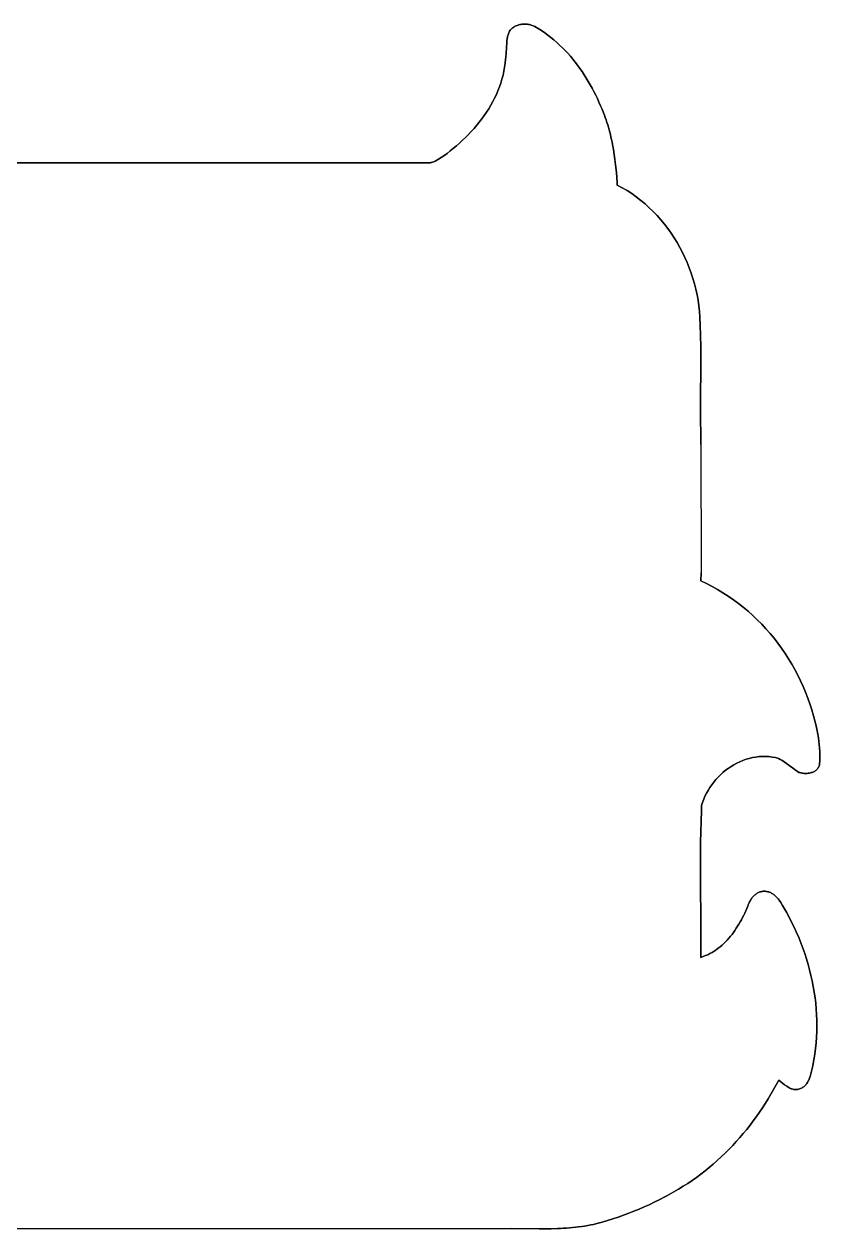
# Model space of a CAD drawing. Header units: millimetres. Extents: x -46 to 120, y -105 to 21.
# Drawn here: x 37.1 to 120.4, y -105 to 21.1 of the extents above; entities that cross this region are included whole.
import ezdxf

# ---------------------------------------------------------------- set-up
doc = ezdxf.new("R2010")
doc.units = ezdxf.units.MM

msp = doc.modelspace()

# ---------------------------------------------------------------- linework, layer by layer
for p, q in [((87.82, 20.21), (87.79, 20.11)), ((87.79, 20.11), (87.82, 20.21)), ((87.86, 20.3), (87.82, 20.21)), ((87.82, 20.21), (87.86, 20.3)), ((87.91, 20.39), (87.86, 20.3)), ((87.86, 20.3), (87.91, 20.39)), ((87.97, 20.48), (87.91, 20.39)), ((87.91, 20.39), (87.97, 20.48)), ((88.04, 20.55), (87.97, 20.48)), ((87.97, 20.48), (88.04, 20.55)), ((88.11, 20.63), (88.04, 20.55)), ((88.04, 20.55), (88.11, 20.63)), ((88.18, 20.69), (88.11, 20.63)), ((88.11, 20.63), (88.18, 20.69)), ((88.26, 20.75), (88.18, 20.69)), ((88.18, 20.69), (88.26, 20.75)), ((88.34, 20.81), (88.26, 20.75)), ((88.26, 20.75), (88.34, 20.81)), ((88.42, 20.86), (88.34, 20.81)), ((88.34, 20.81), (88.42, 20.86)), ((88.51, 20.91), (88.42, 20.86)), ((88.42, 20.86), (88.51, 20.91)), ((88.6, 20.95), (88.51, 20.91)), ((88.51, 20.91), (88.6, 20.95)), ((88.69, 20.99), (88.6, 20.95)), ((88.6, 20.95), (88.69, 20.99)), ((88.79, 21.02), (88.69, 20.99)), ((88.69, 20.99), (88.79, 21.02)), ((88.88, 21.05), (88.79, 21.02)), ((88.79, 21.02), (88.88, 21.05)), ((88.98, 21.08), (88.88, 21.05)), ((88.88, 21.05), (88.98, 21.08)), ((89.08, 21.1), (88.98, 21.08)), ((88.98, 21.08), (89.08, 21.1)), ((89.18, 21.11), (89.08, 21.1)), ((89.08, 21.1), (89.18, 21.11)), ((89.28, 21.12), (89.18, 21.11)), ((89.18, 21.11), (89.28, 21.12)), ((89.38, 21.13), (89.28, 21.12)), ((89.28, 21.12), (89.38, 21.13)), ((89.48, 21.13), (89.38, 21.13)), ((89.38, 21.13), (89.48, 21.13)), ((89.59, 21.13), (89.48, 21.13)), ((89.48, 21.13), (89.59, 21.13)), ((89.69, 21.12), (89.59, 21.13)), ((89.59, 21.13), (89.69, 21.12)), ((89.79, 21.11), (89.69, 21.12)), ((89.69, 21.12), (89.79, 21.11)), ((89.89, 21.09), (89.79, 21.11)), ((89.79, 21.11), (89.89, 21.09)), ((89.99, 21.07), (89.89, 21.09)), ((89.89, 21.09), (89.99, 21.07)), ((90.09, 21.05), (89.99, 21.07)), ((89.99, 21.07), (90.09, 21.05)), ((90.18, 21.02), (90.09, 21.05)), ((90.09, 21.05), (90.18, 21.02)), ((90.28, 20.99), (90.18, 21.02)), ((90.18, 21.02), (90.28, 20.99)), ((90.37, 20.96), (90.28, 20.99)), ((90.28, 20.99), (90.37, 20.96)), ((90.47, 20.92), (90.37, 20.96)), ((90.37, 20.96), (90.47, 20.92)), ((90.55, 20.87), (90.47, 20.92)), ((90.47, 20.92), (90.55, 20.87)), ((90.91, 20.66), (90.55, 20.87)), ((90.55, 20.87), (90.91, 20.66)), ((91.25, 20.45), (90.91, 20.66)), ((90.91, 20.66), (91.25, 20.45)), ((91.59, 20.22), (91.25, 20.45)), ((91.25, 20.45), (91.59, 20.22)), ((91.91, 19.98), (91.59, 20.22)), ((91.59, 20.22), (91.91, 19.98)), ((87.61, 19.21), (87.56, 18.08)), ((87.56, 18.08), (87.61, 19.21)), ((87.63, 19.42), (87.61, 19.21)), ((87.61, 19.21), (87.63, 19.42)), ((87.66, 19.62), (87.63, 19.42)), ((87.63, 19.42), (87.66, 19.62)), ((87.68, 19.72), (87.66, 19.62)), ((87.66, 19.62), (87.68, 19.72)), ((87.7, 19.82), (87.68, 19.72)), ((87.68, 19.72), (87.7, 19.82)), ((87.73, 19.92), (87.7, 19.82)), ((87.7, 19.82), (87.73, 19.92)), ((87.75, 20.01), (87.73, 19.92)), ((87.73, 19.92), (87.75, 20.01)), ((87.79, 20.11), (87.75, 20.01)), ((87.75, 20.01), (87.79, 20.11)), ((92.24, 19.73), (91.91, 19.98)), ((91.91, 19.98), (92.24, 19.73)), ((92.55, 19.47), (92.24, 19.73)), ((92.24, 19.73), (92.55, 19.47)), ((92.85, 19.21), (92.55, 19.47)), ((92.55, 19.47), (92.85, 19.21)), ((93.15, 18.94), (92.85, 19.21)), ((92.85, 19.21), (93.15, 18.94)), ((93.44, 18.65), (93.15, 18.94)), ((93.15, 18.94), (93.44, 18.65)), ((87.52, 17.67), (87.49, 17.47)), ((87.49, 17.47), (87.52, 17.67)), ((87.56, 18.08), (87.52, 17.67)), ((87.52, 17.67), (87.56, 18.08)), ((93.72, 18.37), (93.44, 18.65)), ((93.44, 18.65), (93.72, 18.37)), ((94, 18.07), (93.72, 18.37)), ((93.72, 18.37), (94, 18.07)), ((94.27, 17.77), (94, 18.07)), ((94, 18.07), (94.27, 17.77)), ((94.53, 17.46), (94.27, 17.77)), ((94.27, 17.77), (94.53, 17.46)), ((87.39, 16.61), (87.32, 16.19)), ((87.32, 16.19), (87.39, 16.61)), ((87.45, 17.04), (87.39, 16.61)), ((87.39, 16.61), (87.45, 17.04)), ((87.49, 17.47), (87.45, 17.04)), ((87.45, 17.04), (87.49, 17.47)), ((94.78, 17.14), (94.53, 17.46)), ((94.53, 17.46), (94.78, 17.14)), ((95.03, 16.82), (94.78, 17.14)), ((94.78, 17.14), (95.03, 16.82)), ((95.27, 16.49), (95.03, 16.82)), ((95.03, 16.82), (95.27, 16.49)), ((95.5, 16.15), (95.27, 16.49)), ((95.27, 16.49), (95.5, 16.15)), ((87.11, 15.36), (86.99, 14.96)), ((86.99, 14.96), (87.11, 15.36)), ((87.22, 15.77), (87.11, 15.36)), ((87.11, 15.36), (87.22, 15.77)), ((87.32, 16.19), (87.22, 15.77)), ((87.22, 15.77), (87.32, 16.19)), ((95.72, 15.82), (95.5, 16.15)), ((95.5, 16.15), (95.72, 15.82)), ((95.94, 15.47), (95.72, 15.82)), ((95.72, 15.82), (95.94, 15.47)), ((96.15, 15.12), (95.94, 15.47)), ((95.94, 15.47), (96.15, 15.12)), ((86.69, 14.16), (86.53, 13.77)), ((86.53, 13.77), (86.69, 14.16)), ((86.85, 14.55), (86.69, 14.16)), ((86.69, 14.16), (86.85, 14.55)), ((86.99, 14.96), (86.85, 14.55)), ((86.85, 14.55), (86.99, 14.96)), ((96.36, 14.77), (96.15, 15.12)), ((96.15, 15.12), (96.36, 14.77)), ((96.55, 14.42), (96.36, 14.77)), ((96.36, 14.77), (96.55, 14.42)), ((96.74, 14.06), (96.55, 14.42)), ((96.55, 14.42), (96.74, 14.06)), ((96.93, 13.69), (96.74, 14.06)), ((96.74, 14.06), (96.93, 13.69)), ((85.94, 12.63), (85.72, 12.27)), ((85.72, 12.27), (85.94, 12.63)), ((86.15, 13.01), (85.94, 12.63)), ((85.94, 12.63), (86.15, 13.01)), ((86.34, 13.38), (86.15, 13.01)), ((86.15, 13.01), (86.34, 13.38)), ((86.53, 13.77), (86.34, 13.38)), ((86.34, 13.38), (86.53, 13.77)), ((97.1, 13.33), (96.93, 13.69)), ((96.93, 13.69), (97.1, 13.33)), ((97.27, 12.96), (97.1, 13.33)), ((97.1, 13.33), (97.27, 12.96)), ((97.43, 12.59), (97.27, 12.96)), ((97.27, 12.96), (97.43, 12.59)), ((85.25, 11.56), (85, 11.21)), ((85, 11.21), (85.25, 11.56)), ((85.49, 11.91), (85.25, 11.56)), ((85.25, 11.56), (85.49, 11.91)), ((85.72, 12.27), (85.49, 11.91)), ((85.49, 11.91), (85.72, 12.27)), ((97.59, 12.22), (97.43, 12.59)), ((97.43, 12.59), (97.59, 12.22)), ((97.74, 11.84), (97.59, 12.22)), ((97.59, 12.22), (97.74, 11.84)), ((97.84, 11.59), (97.74, 11.84)), ((97.74, 11.84), (97.84, 11.59)), ((97.93, 11.34), (97.84, 11.59)), ((97.84, 11.59), (97.93, 11.34)), ((84.19, 10.21), (83.9, 9.89)), ((83.9, 9.89), (84.19, 10.21)), ((84.47, 10.54), (84.19, 10.21)), ((84.19, 10.21), (84.47, 10.54)), ((84.74, 10.87), (84.47, 10.54)), ((84.47, 10.54), (84.74, 10.87)), ((85, 11.21), (84.74, 10.87)), ((84.74, 10.87), (85, 11.21)), ((98.01, 11.09), (97.93, 11.34)), ((97.93, 11.34), (98.01, 11.09)), ((98.1, 10.84), (98.01, 11.09)), ((98.01, 11.09), (98.1, 10.84)), ((98.18, 10.58), (98.1, 10.84)), ((98.1, 10.84), (98.18, 10.58)), ((98.25, 10.33), (98.18, 10.58)), ((98.18, 10.58), (98.25, 10.33)), ((98.33, 10.07), (98.25, 10.33)), ((98.25, 10.33), (98.33, 10.07)), ((82.99, 8.97), (82.67, 8.68)), ((82.67, 8.68), (82.99, 8.97)), ((83.3, 9.27), (82.99, 8.97)), ((82.99, 8.97), (83.3, 9.27)), ((83.6, 9.58), (83.3, 9.27)), ((83.3, 9.27), (83.6, 9.58)), ((83.9, 9.89), (83.6, 9.58)), ((83.6, 9.58), (83.9, 9.89)), ((98.4, 9.81), (98.33, 10.07)), ((98.33, 10.07), (98.4, 9.81)), ((98.46, 9.56), (98.4, 9.81)), ((98.4, 9.81), (98.46, 9.56)), ((98.52, 9.3), (98.46, 9.56)), ((98.46, 9.56), (98.52, 9.3)), ((98.58, 9.04), (98.52, 9.3)), ((98.52, 9.3), (98.58, 9.04)), ((98.64, 8.78), (98.58, 9.04)), ((98.58, 9.04), (98.64, 8.78)), ((81.36, 7.6), (81.02, 7.35)), ((81.02, 7.35), (81.36, 7.6)), ((81.69, 7.86), (81.36, 7.6)), ((81.36, 7.6), (81.69, 7.86)), ((82.02, 8.13), (81.69, 7.86)), ((81.69, 7.86), (82.02, 8.13)), ((82.35, 8.4), (82.02, 8.13)), ((82.02, 8.13), (82.35, 8.4)), ((82.67, 8.68), (82.35, 8.4)), ((82.35, 8.4), (82.67, 8.68)), ((98.69, 8.52), (98.64, 8.78)), ((98.64, 8.78), (98.69, 8.52)), ((98.78, 7.99), (98.69, 8.52)), ((98.69, 8.52), (98.78, 7.99)), ((98.87, 7.47), (98.78, 7.99)), ((98.78, 7.99), (98.87, 7.47)), ((79.5, 6.62), (23.73, 6.6)), ((23.73, 6.6), (79.5, 6.62)), ((79.56, 6.62), (79.5, 6.62)), ((79.5, 6.62), (79.56, 6.62)), ((79.62, 6.62), (79.56, 6.62)), ((79.56, 6.62), (79.62, 6.62)), ((79.68, 6.63), (79.62, 6.62)), ((79.62, 6.62), (79.68, 6.63)), ((79.74, 6.64), (79.68, 6.63)), ((79.68, 6.63), (79.74, 6.64)), ((79.85, 6.66), (79.74, 6.64)), ((79.74, 6.64), (79.85, 6.66)), ((79.96, 6.7), (79.85, 6.66)), ((79.85, 6.66), (79.96, 6.7)), ((80.12, 6.77), (79.96, 6.7)), ((79.96, 6.7), (80.12, 6.77)), ((80.48, 6.98), (80.12, 6.77)), ((80.12, 6.77), (80.48, 6.98)), ((81.02, 7.35), (80.48, 6.98)), ((80.48, 6.98), (81.02, 7.35)), ((98.94, 6.94), (98.87, 7.47)), ((98.87, 7.47), (98.94, 6.94)), ((99.01, 6.41), (98.94, 6.94)), ((98.94, 6.94), (99.01, 6.41)), ((99.09, 5.61), (99.01, 6.41)), ((99.01, 6.41), (99.09, 5.61)), ((99.17, 4.55), (99.09, 5.61)), ((99.09, 5.61), (99.17, 4.55)), ((99.19, 4.28), (99.17, 4.55)), ((99.17, 4.55), (99.19, 4.28)), ((99.71, 4), (99.19, 4.28)), ((99.19, 4.28), (99.71, 4)), ((100.21, 3.7), (99.71, 4)), ((99.71, 4), (100.21, 3.7)), ((100.71, 3.38), (100.21, 3.7)), ((100.21, 3.7), (100.71, 3.38)), ((101.18, 3.04), (100.71, 3.38)), ((100.71, 3.38), (101.18, 3.04)), ((101.65, 2.68), (101.18, 3.04)), ((101.18, 3.04), (101.65, 2.68)), ((102.1, 2.3), (101.65, 2.68)), ((101.65, 2.68), (102.1, 2.3)), ((102.53, 1.91), (102.1, 2.3)), ((102.1, 2.3), (102.53, 1.91)), ((102.95, 1.5), (102.53, 1.91)), ((102.53, 1.91), (102.95, 1.5)), ((103.36, 1.08), (102.95, 1.5)), ((102.95, 1.5), (103.36, 1.08)), ((103.75, 0.64), (103.36, 1.08)), ((103.36, 1.08), (103.75, 0.64)), ((104.12, 0.19), (103.75, 0.64)), ((103.75, 0.64), (104.12, 0.19)), ((104.48, -0.27), (104.12, 0.19)), ((104.12, 0.19), (104.48, -0.27)), ((104.82, -0.75), (104.48, -0.27)), ((104.48, -0.27), (104.82, -0.75)), ((105.14, -1.24), (104.82, -0.75)), ((104.82, -0.75), (105.14, -1.24)), ((105.45, -1.74), (105.14, -1.24)), ((105.14, -1.24), (105.45, -1.74)), ((105.74, -2.25), (105.45, -1.74)), ((105.45, -1.74), (105.74, -2.25)), ((106.02, -2.77), (105.74, -2.25)), ((105.74, -2.25), (106.02, -2.77)), ((106.27, -3.3), (106.02, -2.77)), ((106.02, -2.77), (106.27, -3.3)), ((106.51, -3.84), (106.27, -3.3)), ((106.27, -3.3), (106.51, -3.84)), ((106.73, -4.38), (106.51, -3.84)), ((106.51, -3.84), (106.73, -4.38)), ((106.93, -4.93), (106.73, -4.38)), ((106.73, -4.38), (106.93, -4.93)), ((107.11, -5.49), (106.93, -4.93)), ((106.93, -4.93), (107.11, -5.49)), ((107.28, -6.06), (107.11, -5.49)), ((107.11, -5.49), (107.28, -6.06)), ((107.42, -6.63), (107.28, -6.06)), ((107.28, -6.06), (107.42, -6.63)), ((107.55, -7.2), (107.42, -6.63)), ((107.42, -6.63), (107.55, -7.2)), ((107.65, -7.78), (107.55, -7.2)), ((107.55, -7.2), (107.65, -7.78)), ((107.74, -8.36), (107.65, -7.78)), ((107.65, -7.78), (107.74, -8.36)), ((107.8, -8.94), (107.74, -8.36)), ((107.74, -8.36), (107.8, -8.94)), ((107.84, -9.53), (107.8, -8.94)), ((107.8, -8.94), (107.84, -9.53)), ((107.88, -10.45), (107.84, -9.53)), ((107.84, -9.53), (107.88, -10.45)), ((107.9, -11.37), (107.88, -10.45)), ((107.88, -10.45), (107.9, -11.37)), ((107.92, -12.75), (107.9, -11.37)), ((107.9, -11.37), (107.92, -12.75)), ((107.91, -20.11), (107.92, -12.75)), ((107.92, -12.75), (107.91, -20.11)), ((107.92, -21.95), (107.91, -20.11)), ((107.91, -20.11), (107.92, -21.95)), ((107.94, -22.87), (107.92, -21.95)), ((107.92, -21.95), (107.94, -22.87)), ((107.94, -22.87), (107.98, -36.32)), ((107.92, -37.16), (107.98, -36.32)), ((107.98, -36.32), (107.92, -37.16)), ((108.52, -37.44), (107.92, -37.16)), ((107.92, -37.16), (108.52, -37.44)), ((109.11, -37.74), (108.52, -37.44)), ((108.52, -37.44), (109.11, -37.74)), ((109.68, -38.06), (109.11, -37.74)), ((109.11, -37.74), (109.68, -38.06)), ((110.25, -38.4), (109.68, -38.06)), ((109.68, -38.06), (110.25, -38.4)), ((110.8, -38.75), (110.25, -38.4)), ((110.25, -38.4), (110.8, -38.75)), ((111.34, -39.12), (110.8, -38.75)), ((110.8, -38.75), (111.34, -39.12)), ((111.87, -39.51), (111.34, -39.12)), ((111.34, -39.12), (111.87, -39.51)), ((112.38, -39.91), (111.87, -39.51)), ((111.87, -39.51), (112.38, -39.91)), ((112.88, -40.34), (112.38, -39.91)), ((112.38, -39.91), (112.88, -40.34)), ((113.37, -40.77), (112.88, -40.34)), ((112.88, -40.34), (113.37, -40.77)), ((113.84, -41.22), (113.37, -40.77)), ((113.37, -40.77), (113.84, -41.22)), ((114.31, -41.69), (113.84, -41.22)), ((113.84, -41.22), (114.31, -41.69)), ((114.75, -42.17), (114.31, -41.69)), ((114.31, -41.69), (114.75, -42.17)), ((115.18, -42.66), (114.75, -42.17)), ((114.75, -42.17), (115.18, -42.66)), ((115.6, -43.16), (115.18, -42.66)), ((115.18, -42.66), (115.6, -43.16)), ((116, -43.68), (115.6, -43.16)), ((115.6, -43.16), (116, -43.68)), ((116.39, -44.21), (116, -43.68)), ((116, -43.68), (116.39, -44.21)), ((116.76, -44.75), (116.39, -44.21)), ((116.39, -44.21), (116.76, -44.75)), ((117.12, -45.3), (116.76, -44.75)), ((116.76, -44.75), (117.12, -45.3)), ((117.46, -45.86), (117.12, -45.3)), ((117.12, -45.3), (117.46, -45.86)), ((117.78, -46.43), (117.46, -45.86)), ((117.46, -45.86), (117.78, -46.43)), ((118.09, -47.02), (117.78, -46.43)), ((117.78, -46.43), (118.09, -47.02)), ((118.38, -47.6), (118.09, -47.02)), ((118.09, -47.02), (118.38, -47.6)), ((118.65, -48.2), (118.38, -47.6)), ((118.38, -47.6), (118.65, -48.2)), ((118.9, -48.81), (118.65, -48.2)), ((118.65, -48.2), (118.9, -48.81)), ((119.14, -49.42), (118.9, -48.81)), ((118.9, -48.81), (119.14, -49.42)), ((119.36, -50.04), (119.14, -49.42)), ((119.14, -49.42), (119.36, -50.04)), ((119.56, -50.66), (119.36, -50.04)), ((119.36, -50.04), (119.56, -50.66)), ((119.74, -51.29), (119.56, -50.66)), ((119.56, -50.66), (119.74, -51.29)), ((120, -52.34), (119.74, -51.29)), ((119.74, -51.29), (120, -52.34)), ((120.15, -53.04), (120, -52.34)), ((120, -52.34), (120.15, -53.04)), ((120.24, -53.57), (120.15, -53.04)), ((120.15, -53.04), (120.24, -53.57)), ((120.29, -53.93), (120.24, -53.57)), ((120.24, -53.57), (120.29, -53.93)), ((120.34, -54.28), (120.29, -53.93)), ((120.29, -53.93), (120.34, -54.28)), ((120.37, -54.64), (120.34, -54.28)), ((120.34, -54.28), (120.37, -54.64)), ((120.39, -55), (120.37, -54.64)), ((120.37, -54.64), (120.39, -55)), ((120.4, -55.18), (120.39, -55)), ((120.39, -55), (120.4, -55.18)), ((120.4, -55.36), (120.4, -55.18)), ((120.4, -55.18), (120.4, -55.36)), ((120.4, -55.54), (120.4, -55.36)), ((120.4, -55.36), (120.4, -55.54)), ((110.81, -56.78), (111.1, -56.58)), ((111.1, -56.58), (110.81, -56.78)), ((111.1, -56.58), (111.4, -56.4)), ((111.4, -56.4), (111.1, -56.58)), ((111.4, -56.4), (111.7, -56.23)), ((111.7, -56.23), (111.4, -56.4)), ((111.7, -56.23), (112.02, -56.08)), ((112.02, -56.08), (111.7, -56.23)), ((112.02, -56.08), (112.34, -55.95)), ((112.34, -55.95), (112.02, -56.08)), ((112.34, -55.95), (112.67, -55.83)), ((112.67, -55.83), (112.34, -55.95)), ((112.67, -55.83), (113, -55.73)), ((113, -55.73), (112.67, -55.83)), ((113, -55.73), (113.34, -55.65)), ((113.34, -55.65), (113, -55.73)), ((113.34, -55.65), (113.68, -55.59)), ((113.68, -55.59), (113.34, -55.65)), ((113.68, -55.59), (114.03, -55.55)), ((114.03, -55.55), (113.68, -55.59)), ((114.03, -55.55), (114.37, -55.53)), ((114.37, -55.53), (114.03, -55.55)), ((114.37, -55.53), (114.72, -55.53)), ((114.72, -55.53), (114.37, -55.53)), ((114.72, -55.53), (115.07, -55.55)), ((115.07, -55.55), (114.72, -55.53)), ((115.07, -55.55), (115.42, -55.59)), ((115.42, -55.59), (115.07, -55.55)), ((115.42, -55.59), (115.77, -55.65)), ((115.77, -55.65), (115.42, -55.59)), ((115.77, -55.65), (115.87, -55.68)), ((115.87, -55.68), (115.77, -55.65)), ((115.87, -55.68), (115.96, -55.72)), ((115.96, -55.72), (115.87, -55.68)), ((115.96, -55.72), (116.06, -55.76)), ((116.06, -55.76), (115.96, -55.72)), ((116.06, -55.76), (116.24, -55.84)), ((116.24, -55.84), (116.06, -55.76)), ((116.24, -55.84), (116.41, -55.93)), ((116.41, -55.93), (116.24, -55.84)), ((116.41, -55.93), (116.67, -56.08)), ((116.67, -56.08), (116.41, -55.93)), ((116.67, -56.08), (117.16, -56.43)), ((117.16, -56.43), (116.67, -56.08)), ((117.16, -56.43), (118.21, -57.2)), ((118.21, -57.2), (117.16, -56.43)), ((120.2, -56.76), (120.25, -56.68)), ((120.25, -56.68), (120.2, -56.76)), ((120.25, -56.68), (120.29, -56.6)), ((120.29, -56.6), (120.25, -56.68)), ((120.29, -56.6), (120.33, -56.52)), ((120.33, -56.52), (120.29, -56.6)), ((120.33, -56.52), (120.36, -56.43)), ((120.36, -56.43), (120.33, -56.52)), ((120.36, -56.43), (120.37, -56.25)), ((120.37, -56.25), (120.36, -56.43)), ((120.37, -56.25), (120.39, -56.07)), ((120.39, -56.07), (120.37, -56.25)), ((120.39, -56.07), (120.4, -55.9)), ((120.4, -55.9), (120.39, -56.07)), ((120.4, -55.72), (120.4, -55.54)), ((120.4, -55.54), (120.4, -55.72)), ((120.4, -55.9), (120.4, -55.72)), ((120.4, -55.72), (120.4, -55.9)), ((109.28, -58.22), (109.5, -57.95)), ((109.5, -57.95), (109.28, -58.22)), ((109.5, -57.95), (109.74, -57.69)), ((109.74, -57.69), (109.5, -57.95)), ((109.74, -57.69), (109.99, -57.44)), ((109.99, -57.44), (109.74, -57.69)), ((109.99, -57.44), (110.25, -57.21)), ((110.25, -57.21), (109.99, -57.44)), ((110.25, -57.21), (110.52, -56.98)), ((110.52, -56.98), (110.25, -57.21)), ((110.52, -56.98), (110.81, -56.78)), ((110.81, -56.78), (110.52, -56.98)), ((118.21, -57.2), (118.29, -57.22)), ((118.29, -57.22), (118.21, -57.2)), ((118.29, -57.22), (118.37, -57.24)), ((118.37, -57.24), (118.29, -57.22)), ((118.37, -57.24), (118.45, -57.26)), ((118.45, -57.26), (118.37, -57.24)), ((118.45, -57.26), (118.54, -57.28)), ((118.54, -57.28), (118.45, -57.26)), ((118.54, -57.28), (118.62, -57.29)), ((118.62, -57.29), (118.54, -57.28)), ((118.62, -57.29), (118.71, -57.3)), ((118.71, -57.3), (118.62, -57.29)), ((118.71, -57.3), (118.8, -57.3)), ((118.8, -57.3), (118.71, -57.3)), ((118.8, -57.3), (118.89, -57.31)), ((118.89, -57.31), (118.8, -57.3)), ((118.89, -57.31), (118.98, -57.3)), ((118.98, -57.3), (118.89, -57.31)), ((118.98, -57.3), (119.07, -57.3)), ((119.07, -57.3), (118.98, -57.3)), ((119.07, -57.3), (119.16, -57.29)), ((119.16, -57.29), (119.07, -57.3)), ((119.16, -57.29), (119.25, -57.28)), ((119.25, -57.28), (119.16, -57.29)), ((119.25, -57.28), (119.33, -57.27)), ((119.33, -57.27), (119.25, -57.28)), ((119.33, -57.27), (119.42, -57.25)), ((119.42, -57.25), (119.33, -57.27)), ((119.42, -57.25), (119.5, -57.22)), ((119.5, -57.22), (119.42, -57.25)), ((119.5, -57.22), (119.59, -57.2)), ((119.59, -57.2), (119.5, -57.22)), ((119.59, -57.2), (119.67, -57.17)), ((119.67, -57.17), (119.59, -57.2)), ((119.67, -57.17), (119.75, -57.13)), ((119.75, -57.13), (119.67, -57.17)), ((119.75, -57.13), (119.82, -57.09)), ((119.82, -57.09), (119.75, -57.13)), ((119.82, -57.09), (119.89, -57.05)), ((119.89, -57.05), (119.82, -57.09)), ((119.89, -57.05), (119.96, -57)), ((119.96, -57), (119.89, -57.05)), ((119.96, -57), (120.03, -56.94)), ((120.03, -56.94), (119.96, -57)), ((120.03, -56.94), (120.09, -56.89)), ((120.09, -56.89), (120.03, -56.94)), ((120.09, -56.89), (120.15, -56.82)), ((120.15, -56.82), (120.09, -56.89)), ((120.15, -56.82), (120.2, -56.76)), ((120.2, -56.76), (120.15, -56.82)), ((108.52, -59.39), (108.69, -59.08)), ((108.69, -59.08), (108.52, -59.39)), ((108.69, -59.08), (108.87, -58.78)), ((108.87, -58.78), (108.69, -59.08)), ((108.87, -58.78), (109.07, -58.5)), ((109.07, -58.5), (108.87, -58.78)), ((109.07, -58.5), (109.28, -58.22)), ((109.28, -58.22), (109.07, -58.5)), ((108.02, -60.68), (108.12, -60.35)), ((108.12, -60.35), (108.02, -60.68)), ((108.12, -60.35), (108.24, -60.02)), ((108.24, -60.02), (108.12, -60.35)), ((108.24, -60.02), (108.37, -59.7)), ((108.37, -59.7), (108.24, -60.02)), ((108.37, -59.7), (108.52, -59.39)), ((108.52, -59.39), (108.37, -59.7)), ((107.96, -62.32), (108, -61.23)), ((108, -61.23), (107.96, -62.32)), ((108, -61.23), (108.02, -60.68)), ((108.02, -60.68), (108, -61.23)), ((107.93, -63.42), (107.96, -62.32)), ((107.96, -62.32), (107.93, -63.42)), ((107.91, -64.51), (107.93, -63.42)), ((107.93, -63.42), (107.91, -64.51)), ((107.9, -66.7), (107.91, -64.51)), ((107.91, -64.51), (107.9, -66.7)), ((107.93, -74.92), (107.9, -66.7)), ((107.9, -66.7), (107.93, -74.92)), ((113.13, -70.6), (113.04, -70.75)), ((113.04, -70.75), (113.13, -70.6)), ((113.22, -70.45), (113.13, -70.6)), ((113.13, -70.6), (113.22, -70.45)), ((113.27, -70.38), (113.22, -70.45)), ((113.22, -70.45), (113.27, -70.38)), ((113.32, -70.31), (113.27, -70.38)), ((113.27, -70.38), (113.32, -70.31)), ((113.37, -70.24), (113.32, -70.31)), ((113.32, -70.31), (113.37, -70.24)), ((113.43, -70.18), (113.37, -70.24)), ((113.37, -70.24), (113.43, -70.18)), ((113.49, -70.12), (113.43, -70.18)), ((113.43, -70.18), (113.49, -70.12)), ((113.55, -70.06), (113.49, -70.12)), ((113.49, -70.12), (113.55, -70.06)), ((113.62, -70), (113.55, -70.06)), ((113.55, -70.06), (113.62, -70)), ((113.68, -69.95), (113.62, -70)), ((113.62, -70), (113.68, -69.95)), ((113.75, -69.9), (113.68, -69.95)), ((113.68, -69.95), (113.75, -69.9)), ((113.82, -69.85), (113.75, -69.9)), ((113.75, -69.9), (113.82, -69.85)), ((113.89, -69.81), (113.82, -69.85)), ((113.82, -69.85), (113.89, -69.81)), ((113.97, -69.78), (113.89, -69.81)), ((113.89, -69.81), (113.97, -69.78)), ((114.04, -69.74), (113.97, -69.78)), ((113.97, -69.78), (114.04, -69.74)), ((114.12, -69.71), (114.04, -69.74)), ((114.04, -69.74), (114.12, -69.71)), ((114.21, -69.69), (114.12, -69.71)), ((114.12, -69.71), (114.21, -69.69)), ((114.29, -69.67), (114.21, -69.69)), ((114.21, -69.69), (114.29, -69.67)), ((114.38, -69.66), (114.29, -69.67)), ((114.29, -69.67), (114.38, -69.66)), ((114.47, -69.65), (114.38, -69.66)), ((114.38, -69.66), (114.47, -69.65)), ((114.56, -69.65), (114.47, -69.65)), ((114.47, -69.65), (114.56, -69.65)), ((114.66, -69.65), (114.56, -69.65)), ((114.56, -69.65), (114.66, -69.65)), ((114.76, -69.66), (114.66, -69.65)), ((114.66, -69.65), (114.76, -69.66)), ((114.86, -69.67), (114.76, -69.66)), ((114.76, -69.66), (114.86, -69.67)), ((114.95, -69.69), (114.86, -69.67)), ((114.86, -69.67), (114.95, -69.69)), ((115.04, -69.71), (114.95, -69.69)), ((114.95, -69.69), (115.04, -69.71)), ((115.13, -69.74), (115.04, -69.71)), ((115.04, -69.71), (115.13, -69.74)), ((115.22, -69.78), (115.13, -69.74)), ((115.13, -69.74), (115.22, -69.78)), ((115.3, -69.82), (115.22, -69.78)), ((115.22, -69.78), (115.3, -69.82)), ((115.38, -69.87), (115.3, -69.82)), ((115.3, -69.82), (115.38, -69.87)), ((115.46, -69.91), (115.38, -69.87)), ((115.38, -69.87), (115.46, -69.91)), ((115.54, -69.97), (115.46, -69.91)), ((115.46, -69.91), (115.54, -69.97)), ((115.61, -70.03), (115.54, -69.97)), ((115.54, -69.97), (115.61, -70.03)), ((115.68, -70.09), (115.61, -70.03)), ((115.61, -70.03), (115.68, -70.09)), ((115.75, -70.15), (115.68, -70.09)), ((115.68, -70.09), (115.75, -70.15)), ((115.82, -70.22), (115.75, -70.15)), ((115.75, -70.15), (115.82, -70.22)), ((115.89, -70.29), (115.82, -70.22)), ((115.82, -70.22), (115.89, -70.29)), ((116.02, -70.43), (115.89, -70.29)), ((115.89, -70.29), (116.02, -70.43)), ((116.14, -70.59), (116.02, -70.43)), ((116.02, -70.43), (116.14, -70.59)), ((116.3, -70.82), (116.14, -70.59)), ((116.14, -70.59), (116.3, -70.82)), ((112.64, -71.7), (112.53, -71.93)), ((112.53, -71.93), (112.64, -71.7)), ((112.75, -71.46), (112.64, -71.7)), ((112.64, -71.7), (112.75, -71.46)), ((112.85, -71.22), (112.75, -71.46)), ((112.75, -71.46), (112.85, -71.22)), ((112.9, -71.07), (112.85, -71.22)), ((112.85, -71.22), (112.9, -71.07)), ((112.97, -70.91), (112.9, -71.07)), ((112.9, -71.07), (112.97, -70.91)), ((113.04, -70.75), (112.97, -70.91)), ((112.97, -70.91), (113.04, -70.75)), ((116.5, -71.15), (116.3, -70.82)), ((116.3, -70.82), (116.5, -71.15)), ((116.6, -71.31), (116.5, -71.15)), ((116.5, -71.15), (116.6, -71.31)), ((116.89, -71.82), (116.6, -71.31)), ((116.6, -71.31), (116.89, -71.82)), ((117.17, -72.34), (116.89, -71.82)), ((116.89, -71.82), (117.17, -72.34)), ((111.93, -73.08), (111.79, -73.3)), ((111.79, -73.3), (111.93, -73.08)), ((112.06, -72.85), (111.93, -73.08)), ((111.93, -73.08), (112.06, -72.85)), ((112.18, -72.63), (112.06, -72.85)), ((112.06, -72.85), (112.18, -72.63)), ((112.3, -72.4), (112.18, -72.63)), ((112.18, -72.63), (112.3, -72.4)), ((112.42, -72.16), (112.3, -72.4)), ((112.3, -72.4), (112.42, -72.16)), ((112.53, -71.93), (112.42, -72.16)), ((112.42, -72.16), (112.53, -71.93)), ((117.44, -72.87), (117.17, -72.34)), ((117.17, -72.34), (117.44, -72.87)), ((117.7, -73.41), (117.44, -72.87)), ((117.44, -72.87), (117.7, -73.41)), ((111.04, -74.36), (110.88, -74.56)), ((110.88, -74.56), (111.04, -74.36)), ((111.2, -74.16), (111.04, -74.36)), ((111.04, -74.36), (111.2, -74.16)), ((111.36, -73.95), (111.2, -74.16)), ((111.2, -74.16), (111.36, -73.95)), ((111.51, -73.74), (111.36, -73.95)), ((111.36, -73.95), (111.51, -73.74)), ((111.65, -73.52), (111.51, -73.74)), ((111.51, -73.74), (111.65, -73.52)), ((111.79, -73.3), (111.65, -73.52)), ((111.65, -73.52), (111.79, -73.3)), ((117.95, -73.95), (117.7, -73.41)), ((117.7, -73.41), (117.95, -73.95)), ((118.18, -74.49), (117.95, -73.95)), ((117.95, -73.95), (118.18, -74.49)), ((107.92, -76.56), (107.93, -74.92)), ((107.93, -74.92), (107.92, -76.56)), ((109.76, -75.61), (109.55, -75.76)), ((109.55, -75.76), (109.76, -75.61)), ((109.96, -75.45), (109.76, -75.61)), ((109.76, -75.61), (109.96, -75.45)), ((110.16, -75.29), (109.96, -75.45)), ((109.96, -75.45), (110.16, -75.29)), ((110.34, -75.11), (110.16, -75.29)), ((110.16, -75.29), (110.34, -75.11)), ((110.53, -74.93), (110.34, -75.11)), ((110.34, -75.11), (110.53, -74.93)), ((110.7, -74.75), (110.53, -74.93)), ((110.53, -74.93), (110.7, -74.75)), ((110.88, -74.56), (110.7, -74.75)), ((110.7, -74.75), (110.88, -74.56)), ((118.41, -75.04), (118.18, -74.49)), ((118.18, -74.49), (118.41, -75.04)), ((118.62, -75.6), (118.41, -75.04)), ((118.41, -75.04), (118.62, -75.6)), ((118.81, -76.16), (118.62, -75.6)), ((118.62, -75.6), (118.81, -76.16)), ((108.18, -76.48), (107.92, -76.56)), ((107.92, -76.56), (108.18, -76.48)), ((108.42, -76.38), (108.18, -76.48)), ((108.18, -76.48), (108.42, -76.38)), ((108.66, -76.28), (108.42, -76.38)), ((108.42, -76.38), (108.66, -76.28)), ((108.89, -76.16), (108.66, -76.28)), ((108.66, -76.28), (108.89, -76.16)), ((109.12, -76.04), (108.89, -76.16)), ((108.89, -76.16), (109.12, -76.04)), ((109.34, -75.9), (109.12, -76.04)), ((109.12, -76.04), (109.34, -75.9)), ((109.55, -75.76), (109.34, -75.9)), ((109.34, -75.9), (109.55, -75.76)), ((119, -76.73), (118.81, -76.16)), ((118.81, -76.16), (119, -76.73)), ((119.17, -77.3), (119, -76.73)), ((119, -76.73), (119.17, -77.3)), ((119.32, -77.87), (119.17, -77.3)), ((119.17, -77.3), (119.32, -77.87)), ((119.46, -78.45), (119.32, -77.87)), ((119.32, -77.87), (119.46, -78.45)), ((119.59, -79.03), (119.46, -78.45)), ((119.46, -78.45), (119.59, -79.03)), ((119.71, -79.61), (119.59, -79.03)), ((119.59, -79.03), (119.71, -79.61)), ((119.81, -80.2), (119.71, -79.61)), ((119.71, -79.61), (119.81, -80.2)), ((119.89, -80.79), (119.81, -80.2)), ((119.81, -80.2), (119.89, -80.79)), ((119.96, -81.37), (119.89, -80.79)), ((119.89, -80.79), (119.96, -81.37)), ((120.01, -81.97), (119.96, -81.37)), ((119.96, -81.37), (120.01, -81.97)), ((120.05, -82.56), (120.01, -81.97)), ((120.01, -81.97), (120.05, -82.56)), ((120.08, -83.15), (120.05, -82.56)), ((120.05, -82.56), (120.08, -83.15)), ((120.08, -83.74), (120.08, -83.15)), ((120.08, -83.15), (120.08, -83.74)), ((120.05, -84.93), (120.07, -84.33)), ((120.07, -84.33), (120.05, -84.93)), ((120.07, -84.33), (120.08, -83.74)), ((120.08, -83.74), (120.07, -84.33)), ((119.95, -86.11), (120.01, -85.52)), ((120.01, -85.52), (119.95, -86.11)), ((120.01, -85.52), (120.05, -84.93)), ((120.05, -84.93), (120.01, -85.52)), ((119.78, -87.29), (119.87, -86.7)), ((119.87, -86.7), (119.78, -87.29)), ((119.87, -86.7), (119.95, -86.11)), ((119.95, -86.11), (119.87, -86.7)), ((119.48, -88.63), (119.62, -88.05)), ((119.62, -88.05), (119.48, -88.63)), ((119.62, -88.05), (119.67, -87.87)), ((119.67, -87.87), (119.62, -88.05)), ((119.67, -87.87), (119.78, -87.29)), ((119.78, -87.29), (119.67, -87.87)), ((115.83, -89.9), (116.09, -89.4)), ((116.09, -89.4), (115.83, -89.9)), ((116.09, -89.4), (116.71, -89.91)), ((116.71, -89.91), (116.09, -89.4)), ((119.14, -89.58), (119.19, -89.5)), ((119.19, -89.5), (119.14, -89.58)), ((119.19, -89.5), (119.23, -89.41)), ((119.23, -89.41), (119.19, -89.5)), ((119.23, -89.41), (119.27, -89.31)), ((119.27, -89.31), (119.23, -89.41)), ((119.27, -89.31), (119.31, -89.22)), ((119.31, -89.22), (119.27, -89.31)), ((119.31, -89.22), (119.37, -89.03)), ((119.37, -89.03), (119.31, -89.22)), ((119.37, -89.03), (119.48, -88.63)), ((119.48, -88.63), (119.37, -89.03)), ((115.28, -90.88), (115.56, -90.39)), ((115.56, -90.39), (115.28, -90.88)), ((115.56, -90.39), (115.83, -89.9)), ((115.83, -89.9), (115.56, -90.39)), ((116.71, -89.91), (116.93, -90.06)), ((116.93, -90.06), (116.71, -89.91)), ((116.93, -90.06), (117.08, -90.16)), ((117.08, -90.16), (116.93, -90.06)), ((117.08, -90.16), (117.16, -90.2)), ((117.16, -90.2), (117.08, -90.16)), ((117.16, -90.2), (117.24, -90.24)), ((117.24, -90.24), (117.16, -90.2)), ((117.24, -90.24), (117.31, -90.28)), ((117.31, -90.28), (117.24, -90.24)), ((117.31, -90.28), (117.39, -90.31)), ((117.39, -90.31), (117.31, -90.28)), ((117.39, -90.31), (117.47, -90.34)), ((117.47, -90.34), (117.39, -90.31)), ((117.47, -90.34), (117.56, -90.36)), ((117.56, -90.36), (117.47, -90.34)), ((117.56, -90.36), (117.64, -90.38)), ((117.64, -90.38), (117.56, -90.36)), ((117.64, -90.38), (117.72, -90.39)), ((117.72, -90.39), (117.64, -90.38)), ((117.72, -90.39), (117.81, -90.4)), ((117.81, -90.4), (117.72, -90.39)), ((117.81, -90.4), (117.9, -90.4)), ((117.9, -90.4), (117.81, -90.4)), ((117.9, -90.4), (117.99, -90.39)), ((117.99, -90.39), (117.9, -90.4)), ((117.99, -90.39), (118.08, -90.38)), ((118.08, -90.38), (117.99, -90.39)), ((118.08, -90.38), (118.17, -90.36)), ((118.17, -90.36), (118.08, -90.38)), ((118.17, -90.36), (118.27, -90.34)), ((118.27, -90.34), (118.17, -90.36)), ((118.27, -90.34), (118.36, -90.3)), ((118.36, -90.3), (118.27, -90.34)), ((118.36, -90.3), (118.46, -90.26)), ((118.46, -90.26), (118.36, -90.3)), ((118.46, -90.26), (118.55, -90.21)), ((118.55, -90.21), (118.46, -90.26)), ((118.55, -90.21), (118.63, -90.16)), ((118.63, -90.16), (118.55, -90.21)), ((118.63, -90.16), (118.71, -90.1)), ((118.71, -90.1), (118.63, -90.16)), ((118.71, -90.1), (118.79, -90.04)), ((118.79, -90.04), (118.71, -90.1)), ((118.79, -90.04), (118.86, -89.98)), ((118.86, -89.98), (118.79, -90.04)), ((118.86, -89.98), (118.92, -89.9)), ((118.92, -89.9), (118.86, -89.98)), ((118.92, -89.9), (118.98, -89.83)), ((118.98, -89.83), (118.92, -89.9)), ((118.98, -89.83), (119.04, -89.75)), ((119.04, -89.75), (118.98, -89.83)), ((119.04, -89.75), (119.09, -89.67)), ((119.09, -89.67), (119.04, -89.75)), ((119.09, -89.67), (119.14, -89.58)), ((119.14, -89.58), (119.09, -89.67)), ((114.39, -92.31), (114.7, -91.83)), ((114.7, -91.83), (114.39, -92.31)), ((114.7, -91.83), (114.99, -91.36)), ((114.99, -91.36), (114.7, -91.83)), ((114.99, -91.36), (115.28, -90.88)), ((115.28, -90.88), (114.99, -91.36)), ((113.42, -93.68), (113.76, -93.23)), ((113.76, -93.23), (113.42, -93.68)), ((113.76, -93.23), (114.08, -92.77)), ((114.08, -92.77), (113.76, -93.23)), ((114.08, -92.77), (114.39, -92.31)), ((114.39, -92.31), (114.08, -92.77)), ((112.38, -95.01), (112.74, -94.57)), ((112.74, -94.57), (112.38, -95.01)), ((112.74, -94.57), (113.09, -94.13)), ((113.09, -94.13), (112.74, -94.57)), ((113.09, -94.13), (113.42, -93.68)), ((113.42, -93.68), (113.09, -94.13)), ((111.65, -95.85), (112.02, -95.43)), ((112.02, -95.43), (111.65, -95.85)), ((112.02, -95.43), (112.38, -95.01)), ((112.38, -95.01), (112.02, -95.43)), ((110.08, -97.45), (110.48, -97.06)), ((110.48, -97.06), (110.08, -97.45)), ((110.48, -97.06), (110.88, -96.67)), ((110.88, -96.67), (110.48, -97.06)), ((110.88, -96.67), (111.27, -96.26)), ((111.27, -96.26), (110.88, -96.67)), ((111.27, -96.26), (111.65, -95.85)), ((111.65, -95.85), (111.27, -96.26)), ((108.81, -98.56), (109.24, -98.2)), ((109.24, -98.2), (108.81, -98.56)), ((109.24, -98.2), (109.66, -97.83)), ((109.66, -97.83), (109.24, -98.2)), ((109.66, -97.83), (110.08, -97.45)), ((110.08, -97.45), (109.66, -97.83)), ((107.03, -99.91), (107.48, -99.59)), ((107.48, -99.59), (107.03, -99.91)), ((107.48, -99.59), (107.94, -99.26)), ((107.94, -99.26), (107.48, -99.59)), ((107.94, -99.26), (108.38, -98.91)), ((108.38, -98.91), (107.94, -99.26)), ((108.38, -98.91), (108.81, -98.56)), ((108.81, -98.56), (108.38, -98.91)), ((105.12, -101.09), (105.61, -100.81)), ((105.61, -100.81), (105.12, -101.09)), ((105.61, -100.81), (106.09, -100.52)), ((106.09, -100.52), (105.61, -100.81)), ((106.09, -100.52), (106.56, -100.22)), ((106.56, -100.22), (106.09, -100.52)), ((106.56, -100.22), (107.03, -99.91)), ((107.03, -99.91), (106.56, -100.22)), ((103.06, -102.2), (103.58, -101.94)), ((103.58, -101.94), (103.06, -102.2)), ((103.58, -101.94), (104.1, -101.67)), ((104.1, -101.67), (103.58, -101.94)), ((104.1, -101.67), (104.36, -101.53)), ((104.36, -101.53), (104.1, -101.67)), ((104.36, -101.53), (104.61, -101.38)), ((104.61, -101.38), (104.36, -101.53)), ((104.61, -101.38), (104.87, -101.24)), ((104.87, -101.24), (104.61, -101.38)), ((104.87, -101.24), (105.12, -101.09)), ((105.12, -101.09), (104.87, -101.24)), ((99.83, -103.55), (100.38, -103.35)), ((100.38, -103.35), (99.83, -103.55)), ((100.38, -103.35), (100.93, -103.14)), ((100.93, -103.14), (100.38, -103.35)), ((100.93, -103.14), (101.47, -102.91)), ((101.47, -102.91), (100.93, -103.14)), ((101.47, -102.91), (102, -102.68)), ((102, -102.68), (101.47, -102.91)), ((102, -102.68), (102.54, -102.45)), ((102.54, -102.45), (102, -102.68)), ((102.54, -102.45), (103.06, -102.2)), ((103.06, -102.2), (102.54, -102.45)), ((95.77, -104.69), (96.09, -104.63)), ((96.09, -104.63), (95.77, -104.69)), ((96.09, -104.63), (96.4, -104.57)), ((96.4, -104.57), (96.09, -104.63)), ((96.4, -104.57), (96.71, -104.51)), ((96.71, -104.51), (96.4, -104.57)), ((96.71, -104.51), (97.03, -104.43)), ((97.03, -104.43), (96.71, -104.51)), ((97.03, -104.43), (97.34, -104.35)), ((97.34, -104.35), (97.03, -104.43)), ((97.34, -104.35), (97.62, -104.27)), ((97.62, -104.27), (97.34, -104.35)), ((97.62, -104.27), (98.17, -104.1)), ((98.17, -104.1), (97.62, -104.27)), ((98.17, -104.1), (98.73, -103.92)), ((98.73, -103.92), (98.17, -104.1)), ((98.73, -103.92), (99.28, -103.74)), ((99.28, -103.74), (98.73, -103.92)), ((99.28, -103.74), (99.83, -103.55)), ((99.83, -103.55), (99.28, -103.74)), ((7.12, -104.99), (88.13, -104.96)), ((88.13, -104.96), (7.12, -104.99)), ((88.13, -104.96), (91, -104.97)), ((91, -104.97), (88.13, -104.96)), ((91, -104.97), (92.28, -104.97)), ((92.28, -104.97), (91, -104.97)), ((92.28, -104.97), (92.92, -104.95)), ((92.92, -104.95), (92.28, -104.97)), ((92.92, -104.95), (93.24, -104.94)), ((93.24, -104.94), (92.92, -104.95)), ((93.24, -104.94), (93.56, -104.92)), ((93.56, -104.92), (93.24, -104.94)), ((93.56, -104.92), (93.87, -104.9)), ((93.87, -104.9), (93.56, -104.92)), ((93.87, -104.9), (94.19, -104.88)), ((94.19, -104.88), (93.87, -104.9)), ((94.19, -104.88), (94.51, -104.85)), ((94.51, -104.85), (94.19, -104.88)), ((94.51, -104.85), (94.83, -104.82)), ((94.83, -104.82), (94.51, -104.85)), ((94.83, -104.82), (95.14, -104.78)), ((95.14, -104.78), (94.83, -104.82)), ((95.14, -104.78), (95.46, -104.74)), ((95.46, -104.74), (95.14, -104.78)), ((95.46, -104.74), (95.77, -104.69)), ((95.77, -104.69), (95.46, -104.74))]:
    msp.add_line(p, q)

doc.saveas('drawing.dxf')
